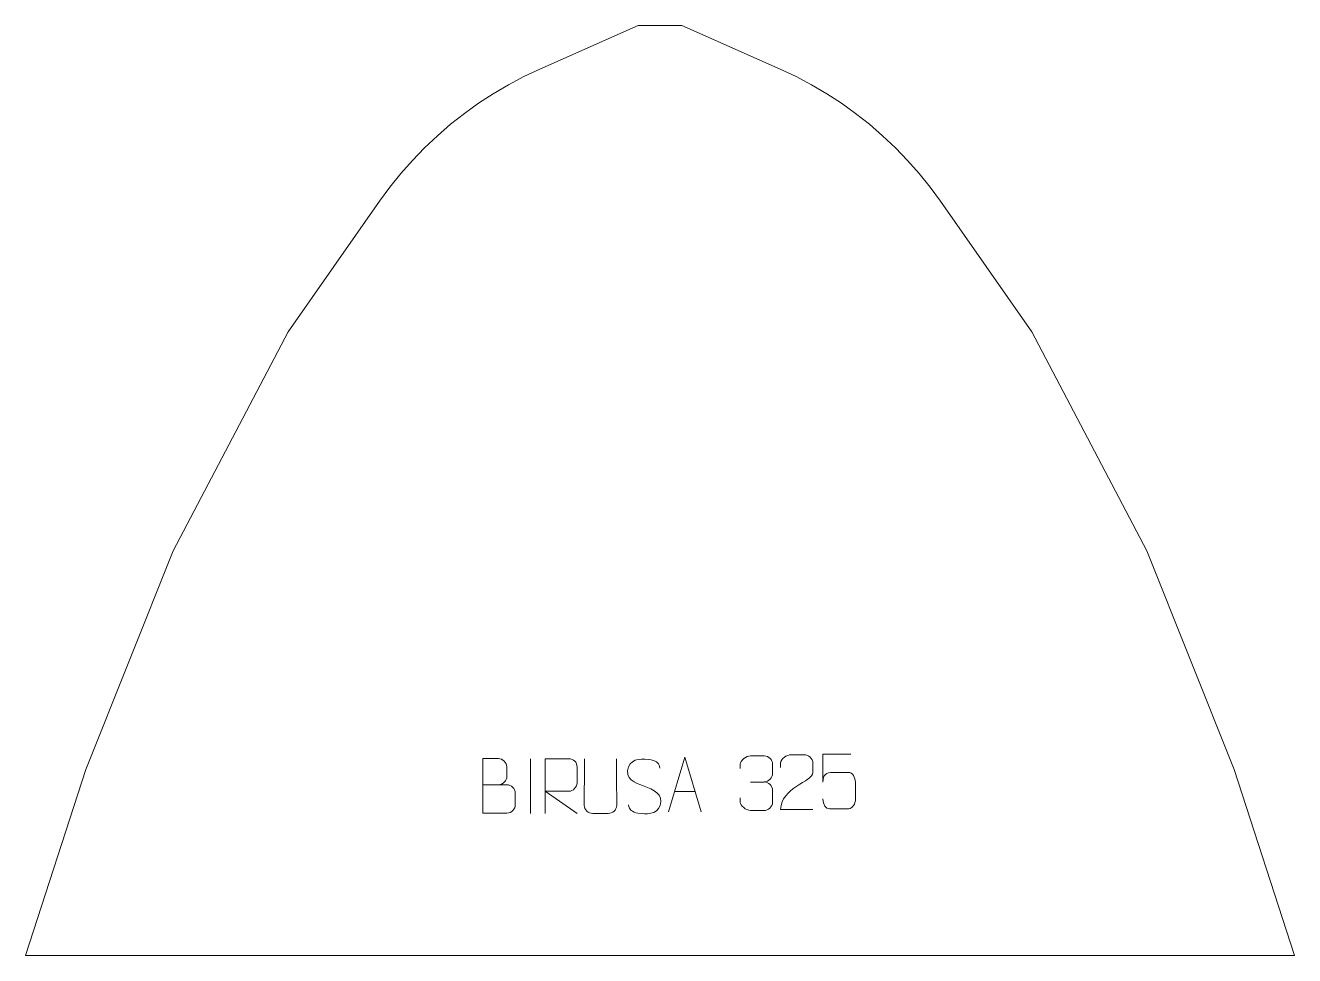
# Model space of a CAD drawing. Header units: millimetres. Extents: x -293 to 287, y 897 to 1322.
import ezdxf

# ---------------------------------------------------------------- set-up
doc = ezdxf.new("R2010")
doc.units = ezdxf.units.MM
doc.header["$MEASUREMENT"] = 0
doc.layers.add('layer 1', color=7, linetype='Continuous')

msp = doc.modelspace()

# ---------------------------------------------------------------- linework, layer by layer
at = {"layer": 'layer 1', "color": 242, "lineweight": 9}
msp.add_open_spline([(-12.7024, 1321.5501), (-12.7024, 1321.5501), (7.298, 1321.5501), (7.298, 1321.5501), (7.298, 1321.5501), (7.298, 1321.5501), (52.2978, 1301.5506), (52.2978, 1301.5506), (52.2978, 1301.5506), (52.2978, 1301.5506), (59.5372, 1298.1343), (59.5372, 1298.1343), (59.5372, 1298.1343), (59.5372, 1298.1343), (66.615, 1294.3956), (66.615, 1294.3956), (66.615, 1294.3956), (66.615, 1294.3956), (73.5179, 1290.3417), (73.5179, 1290.3417), (73.5179, 1290.3417), (73.5179, 1290.3417), (80.2296, 1285.9803), (80.2296, 1285.9803), (80.2296, 1285.9803), (80.2296, 1285.9803), (86.7381, 1281.3193), (86.7381, 1281.3193), (86.7381, 1281.3193), (86.7381, 1281.3193), (93.0293, 1276.3698), (93.0293, 1276.3698), (93.0293, 1276.3698), (93.0293, 1276.3698), (99.0906, 1271.1417), (99.0906, 1271.1417), (99.0906, 1271.1417), (99.0906, 1271.1417), (104.9109, 1265.6458), (104.9109, 1265.6458), (104.9109, 1265.6458), (104.9109, 1265.6458), (110.4763, 1259.8918), (110.4763, 1259.8918), (110.4763, 1259.8918), (110.4763, 1259.8918), (115.7758, 1253.8921), (115.7758, 1253.8921), (115.7758, 1253.8921), (115.7758, 1253.8921), (120.7997, 1247.6604), (120.7997, 1247.6604), (120.7997, 1247.6604), (120.7997, 1247.6604), (125.537, 1241.2076), (125.537, 1241.2076), (125.537, 1241.2076), (125.537, 1241.2076), (167.2979, 1181.5505), (167.2979, 1181.5505), (167.2979, 1181.5505), (167.2979, 1181.5505), (219.798, 1081.5506), (219.798, 1081.5506), (219.798, 1081.5506), (219.798, 1081.5506), (259.7978, 981.5507), (259.7978, 981.5507), (259.7978, 981.5507), (259.7978, 981.5507), (287.4221, 896.5501), (287.4221, 896.5501), (287.4221, 896.5501), (287.4221, 896.5501), (-292.8276, 896.5501), (-292.8276, 896.5501), (-292.8276, 896.5501), (-292.8276, 896.5501), (-265.2022, 981.5507), (-265.2022, 981.5507), (-265.2022, 981.5507), (-265.2022, 981.5507), (-225.2024, 1081.5506), (-225.2024, 1081.5506), (-225.2024, 1081.5506), (-225.2024, 1081.5506), (-172.7023, 1181.5505), (-172.7023, 1181.5505), (-172.7023, 1181.5505), (-172.7023, 1181.5505), (-130.9425, 1241.2076), (-130.9425, 1241.2076), (-130.9425, 1241.2076), (-130.9425, 1241.2076), (-126.205, 1247.6604), (-126.205, 1247.6604), (-126.205, 1247.6604), (-126.205, 1247.6604), (-121.1813, 1253.8921), (-121.1813, 1253.8921), (-121.1813, 1253.8921), (-121.1813, 1253.8921), (-115.8807, 1259.8918), (-115.8807, 1259.8918), (-115.8807, 1259.8918), (-115.8807, 1259.8918), (-110.3153, 1265.6458), (-110.3153, 1265.6458), (-110.3153, 1265.6458), (-110.3153, 1265.6458), (-104.4961, 1271.1417), (-104.4961, 1271.1417), (-104.4961, 1271.1417), (-104.4961, 1271.1417), (-98.4348, 1276.3698), (-98.4348, 1276.3698), (-98.4348, 1276.3698), (-98.4348, 1276.3698), (-92.1436, 1281.3193), (-92.1436, 1281.3193), (-92.1436, 1281.3193), (-92.1436, 1281.3193), (-85.6351, 1285.9803), (-85.6351, 1285.9803), (-85.6351, 1285.9803), (-85.6351, 1285.9803), (-78.9225, 1290.3417), (-78.9225, 1290.3417), (-78.9225, 1290.3417), (-78.9225, 1290.3417), (-72.0202, 1294.3956), (-72.0202, 1294.3956), (-72.0202, 1294.3956), (-72.0202, 1294.3956), (-64.9424, 1298.1343), (-64.9424, 1298.1343), (-64.9424, 1298.1343), (-64.9424, 1298.1343), (-57.7022, 1301.5506), (-57.7022, 1301.5506), (-57.7022, 1301.5506), (-57.7022, 1301.5506), (-12.7024, 1321.5501), (-12.7024, 1321.5501)], degree=3, knots=[0, 0, 0, 0, 0.02702703, 0.02702703, 0.02702703, 0.02702703, 0.05405405, 0.05405405, 0.05405405, 0.05405405, 0.08108108, 0.08108108, 0.08108108, 0.08108108, 0.10810811, 0.10810811, 0.10810811, 0.10810811, 0.13513514, 0.13513514, 0.13513514, 0.13513514, 0.16216216, 0.16216216, 0.16216216, 0.16216216, 0.18918919, 0.18918919, 0.18918919, 0.18918919, 0.21621622, 0.21621622, 0.21621622, 0.21621622, 0.24324324, 0.24324324, 0.24324324, 0.24324324, 0.27027027, 0.27027027, 0.27027027, 0.27027027, 0.2972973, 0.2972973, 0.2972973, 0.2972973, 0.32432432, 0.32432432, 0.32432432, 0.32432432, 0.35135135, 0.35135135, 0.35135135, 0.35135135, 0.37837838, 0.37837838, 0.37837838, 0.37837838, 0.40540541, 0.40540541, 0.40540541, 0.40540541, 0.43243243, 0.43243243, 0.43243243, 0.43243243, 0.45945946, 0.45945946, 0.45945946, 0.45945946, 0.48648649, 0.48648649, 0.48648649, 0.48648649, 0.51351351, 0.51351351, 0.51351351, 0.51351351, 0.54054054, 0.54054054, 0.54054054, 0.54054054, 0.56756757, 0.56756757, 0.56756757, 0.56756757, 0.59459459, 0.59459459, 0.59459459, 0.59459459, 0.62162162, 0.62162162, 0.62162162, 0.62162162, 0.64864865, 0.64864865, 0.64864865, 0.64864865, 0.67567568, 0.67567568, 0.67567568, 0.67567568, 0.7027027, 0.7027027, 0.7027027, 0.7027027, 0.72972973, 0.72972973, 0.72972973, 0.72972973, 0.75675676, 0.75675676, 0.75675676, 0.75675676, 0.78378378, 0.78378378, 0.78378378, 0.78378378, 0.81081081, 0.81081081, 0.81081081, 0.81081081, 0.83783784, 0.83783784, 0.83783784, 0.83783784, 0.86486486, 0.86486486, 0.86486486, 0.86486486, 0.89189189, 0.89189189, 0.89189189, 0.89189189, 0.91891892, 0.91891892, 0.91891892, 0.91891892, 0.94594595, 0.94594595, 0.94594595, 0.94594595, 1, 1, 1, 1], dxfattribs=at)
at = {"layer": 'layer 1', "color": 250, "lineweight": 9}
for points, knots in [([(-83.6307, 974.6092), (-79.9921, 974.6096), (-76.405, 974.6096), (-72.7656, 974.6092), (-72.7656, 974.6092), (-70.7902, 974.5919), (-68.8666, 972.8558), (-68.8666, 970.8062), (-68.8666, 970.8062), (-68.867, 969.6776), (-68.867, 966.6282), (-68.8666, 965.4993), (-68.8666, 965.4993), (-68.849, 963.6414), (-70.3911, 961.6275), (-72.7126, 961.6444), (-72.7126, 961.6444), (-76.3524, 961.6448), (-79.9918, 961.6448), (-83.6307, 961.6444), (-83.6307, 961.6444), (-83.6307, 969.9627), (-83.6307, 978.2805), (-83.6307, 986.598), (-83.6307, 986.598), (-81.257, 986.598), (-78.8829, 986.598), (-76.5087, 986.598), (-76.5087, 986.598), (-74.8279, 986.6156), (-72.7311, 984.7051), (-72.7134, 982.7427), (-72.7134, 982.7427), (-72.7138, 980.6766), (-72.7138, 980.5306), (-72.7134, 978.4641), (-72.7134, 978.4641), (-72.6961, 976.398), (-74.5506, 974.5919), (-76.5606, 974.6092)], [0, 0, 0, 0, 0.09090909, 0.09090909, 0.09090909, 0.09090909, 0.18181818, 0.18181818, 0.18181818, 0.18181818, 0.27272727, 0.27272727, 0.27272727, 0.27272727, 0.36363636, 0.36363636, 0.36363636, 0.36363636, 0.45454545, 0.45454545, 0.45454545, 0.45454545, 0.54545455, 0.54545455, 0.54545455, 0.54545455, 0.63636364, 0.63636364, 0.63636364, 0.63636364, 0.72727273, 0.72727273, 0.72727273, 0.72727273, 0.81818182, 0.81818182, 0.81818182, 0.81818182, 1, 1, 1, 1]), ([(-55.2489, 961.5354), (-55.2489, 961.5354), (-55.2489, 986.4889), (-55.2489, 986.4889), (-55.2489, 986.4889), (-51.6541, 986.4889), (-48.0586, 986.4889), (-44.4634, 986.4889), (-44.4634, 986.4889), (-42.1381, 986.4512), (-40.5808, 984.9612), (-40.5849, 982.5948), (-40.5849, 982.5948), (-40.5853, 980.5593), (-40.5853, 977.4999), (-40.5849, 975.4639), (-40.5849, 975.4639), (-40.5914, 973.5884), (-42.4037, 971.6466), (-44.4132, 971.6275), (-44.4132, 971.6275), (-44.4132, 971.6275), (-55.2489, 971.6275), (-55.2489, 971.6275), (-55.2489, 971.6275), (-55.2489, 971.6275), (-40.5942, 961.5354), (-40.5942, 961.5354)], [0, 0, 0, 0, 0.125, 0.125, 0.125, 0.125, 0.25, 0.25, 0.25, 0.25, 0.375, 0.375, 0.375, 0.375, 0.5, 0.5, 0.5, 0.5, 0.625, 0.625, 0.625, 0.625, 0.75, 0.75, 0.75, 0.75, 1, 1, 1, 1]), ([(-22.5896, 986.4931), (-22.59, 980.9536), (-22.4942, 970.7518), (-22.4938, 965.2114), (-22.4938, 965.2114), (-22.6336, 962.9719), (-24.3108, 961.5457), (-26.4585, 961.5352), (-26.4585, 961.5352), (-28.7904, 961.5356), (-31.1223, 961.5356), (-33.4538, 961.5352), (-33.4538, 961.5352), (-35.3788, 961.4337), (-37.3509, 963.2502), (-37.3397, 965.1947), (-37.3397, 965.1947), (-37.3394, 970.7566), (-37.244, 980.932), (-37.2444, 986.4931)], [0, 0, 0, 0, 0.16666667, 0.16666667, 0.16666667, 0.16666667, 0.33333333, 0.33333333, 0.33333333, 0.33333333, 0.5, 0.5, 0.5, 0.5, 0.66666667, 0.66666667, 0.66666667, 0.66666667, 1, 1, 1, 1]), ([(-9.9168, 974.0121), (-14.1651, 975.4825), (-19.0732, 977.2783), (-17.0681, 982.7986), (-17.0681, 982.7986), (-15.5646, 986.9385), (-10.351, 986.55), (-6.7474, 985.9489), (-6.7474, 985.9489), (-3.8868, 985.4717), (-3.0221, 984.2585), (-2.7115, 982.1744)], [0, 0, 0, 0, 0.25, 0.25, 0.25, 0.25, 0.5, 0.5, 0.5, 0.5, 1, 1, 1, 1]), ([(1.2502, 962.2966), (1.2502, 962.2966), (8.6212, 987.2501), (8.6212, 987.2501), (8.6212, 987.2501), (8.6212, 987.2501), (16.1911, 962.2966), (16.1911, 962.2966)], [0, 0, 0, 0, 0.33333333, 0.33333333, 0.33333333, 0.33333333, 1, 1, 1, 1]), ([(34.0214, 982.1056), (34.0214, 982.1056), (34.0214, 983.9628), (34.0214, 983.9628), (34.0214, 983.9628), (34.0071, 985.7047), (36.6716, 987.8228), (38.7307, 987.8001), (38.7307, 987.8001), (40.7948, 987.8001), (42.8588, 987.8001), (44.9225, 987.8001), (44.9225, 987.8001), (47.117, 987.8089), (48.7153, 985.9621), (48.7597, 984.05), (48.7597, 984.05), (48.7593, 982.6149), (48.7593, 981.1798), (48.7597, 979.7443), (48.7597, 979.7443), (48.7111, 978.0908), (47.1085, 975.8608), (44.9102, 975.8708), (44.9102, 975.8708), (47.1139, 975.8596), (48.7219, 974.0564), (48.7759, 971.9969), (48.7759, 971.9969), (48.7755, 970.2122), (48.7755, 968.4275), (48.7759, 966.6424), (48.7759, 966.6424), (48.786, 964.581), (46.7311, 962.8179), (44.9102, 962.826), (44.9102, 962.826), (42.8449, 962.8263), (40.7797, 962.8263), (38.7141, 962.826), (38.7141, 962.826), (36.5455, 962.8375), (34.0145, 965.2377), (33.9959, 966.6995), (33.9959, 966.6995), (33.9959, 966.6995), (33.9959, 968.6081), (33.9959, 968.6081)], [0, 0, 0, 0, 0.07692308, 0.07692308, 0.07692308, 0.07692308, 0.15384615, 0.15384615, 0.15384615, 0.15384615, 0.23076923, 0.23076923, 0.23076923, 0.23076923, 0.30769231, 0.30769231, 0.30769231, 0.30769231, 0.38461538, 0.38461538, 0.38461538, 0.38461538, 0.46153846, 0.46153846, 0.46153846, 0.46153846, 0.53846154, 0.53846154, 0.53846154, 0.53846154, 0.61538462, 0.61538462, 0.61538462, 0.61538462, 0.69230769, 0.69230769, 0.69230769, 0.69230769, 0.76923077, 0.76923077, 0.76923077, 0.76923077, 0.84615385, 0.84615385, 0.84615385, 0.84615385, 1, 1, 1, 1]), ([(67.2007, 963.3733), (62.2863, 963.3736), (57.3719, 963.3736), (52.4578, 963.3733), (52.4578, 963.3733), (52.4578, 973.3056), (67.1088, 975.9468), (67.2007, 980.2571), (67.2007, 980.2571), (67.2004, 981.6812), (67.2004, 983.1049), (67.2007, 984.5282), (67.2007, 984.5282), (67.1838, 986.6053), (65.061, 988.3301), (63.39, 988.3474), (63.39, 988.3474), (61.3168, 988.347), (59.2439, 988.347), (57.1715, 988.3474), (57.1715, 988.3474), (55.3494, 988.3639), (52.5247, 986.5718), (52.4578, 984.4782), (52.4578, 984.4782), (52.4578, 984.4782), (52.4578, 982.4234), (52.4578, 982.4234)], [0, 0, 0, 0, 0.125, 0.125, 0.125, 0.125, 0.25, 0.25, 0.25, 0.25, 0.375, 0.375, 0.375, 0.375, 0.5, 0.5, 0.5, 0.5, 0.625, 0.625, 0.625, 0.625, 0.75, 0.75, 0.75, 0.75, 1, 1, 1, 1]), ([(84.6097, 988.5074), (84.6097, 988.5074), (71.758, 988.5074), (71.758, 988.5074), (71.758, 988.5074), (71.7583, 984.2768), (71.7583, 980.0459), (71.758, 975.8147), (71.758, 975.8147), (71.7577, 979.1248), (73.3887, 980.1966), (76.2007, 980.2571), (76.2007, 980.2571), (78.6403, 980.2574), (81.0798, 980.2574), (83.519, 980.2571), (83.519, 980.2571), (85.1688, 980.2639), (86.6437, 977.8834), (86.6722, 975.8147), (86.6722, 975.8147), (86.6719, 973.2274), (86.6719, 970.6398), (86.6722, 968.0521), (86.6722, 968.0521), (86.7184, 966.0927), (85.219, 963.6564), (83.5931, 963.5979), (83.5931, 963.5979), (81.6366, 963.5982), (76.7416, 963.5982), (74.7846, 963.5979), (74.7846, 963.5979), (72.9391, 963.5891), (71.832, 965.5539), (71.8112, 968.105)], [0, 0, 0, 0, 0.1, 0.1, 0.1, 0.1, 0.2, 0.2, 0.2, 0.2, 0.3, 0.3, 0.3, 0.3, 0.4, 0.4, 0.4, 0.4, 0.5, 0.5, 0.5, 0.5, 0.6, 0.6, 0.6, 0.6, 0.7, 0.7, 0.7, 0.7, 0.8, 0.8, 0.8, 0.8, 1, 1, 1, 1]), ([(-9.9168, 974.012), (-5.8982, 972.3653), (-0.8687, 970.477), (-2.7027, 965.1167), (-2.7027, 965.1167), (-4.1625, 960.8503), (-9.0733, 961.107), (-12.7994, 961.6617), (-12.7994, 961.6617), (-15.5494, 962.0715), (-16.7703, 963.285), (-17.1483, 965.3972)], [0, 0, 0, 0, 0.25, 0.25, 0.25, 0.25, 0.5, 0.5, 0.5, 0.5, 1, 1, 1, 1])]:
    msp.add_open_spline(points, degree=3, knots=knots, dxfattribs=at)
for points in [[(-61.9168, 986.4992), (-61.9168, 986.4992), (-61.9168, 961.5251), (-61.9168, 961.5251)], [(38.7311, 975.8604), (38.7311, 975.8604), (44.9275, 975.8604), (44.9275, 975.8604)], [(3.9728, 971.546), (3.9728, 971.546), (13.4685, 971.546), (13.4685, 971.546)]]:
    msp.add_open_spline(points, degree=3, dxfattribs=at)

doc.saveas('drawing.dxf')
